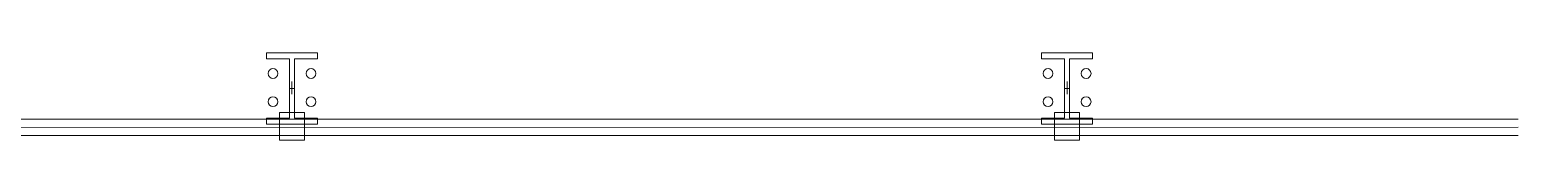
# Model space of a CAD drawing. Header units: millimetres. Extents: x 68421 to 1479662, y -51504 to 144751.
# Drawn here: x 734344 to 757393, y 80490 to 81847 of the extents above; entities that cross this region are included whole.
import ezdxf

# ---------------------------------------------------------------- set-up
doc = ezdxf.new("R2010")
doc.units = ezdxf.units.MM
doc.header["$LTSCALE"] = 0.35
doc.header["$MEASUREMENT"] = 0
doc.linetypes.add('CONTIN', pattern=[0, 0, 0])
doc.layers.get('0').update_dxf_attribs({"linetype": 'CONTIN'})

# ---------------------------------------------------------------- blocks, each defined once
blk = doc.blocks.new('COL-1')
at = {"lineweight": 0}
for p, q in [((-525, -375), (-525, 375)), ((-525, 375), (-436, 375)), ((-436, 375), (-436, 36)), ((436, 36), (436, 375)), ((436, 375), (525, 375)), ((525, 375), (525, -375)), ((-436, 36), (436, 36)), ((436, -36), (-436, -36)), ((-436, -36), (-436, -375)), ((436, -375), (436, -36)), ((-436, -375), (-525, -375)), ((525, -375), (436, -375))]:
    blk.add_line(p, q, dxfattribs=at)
at = {"color": 0, "lineweight": 0, "ltscale": 0.1}
for p, q in [((-82, 0), (102, 0)), ((0, -36), (0, 36))]:
    blk.add_line(p, q, dxfattribs=at)
at = {"color": 1, "lineweight": 0}
for centre in [(-194, 279), (221, 279), (-194, -279), (221, -279)]:
    blk.add_circle(centre, 72.1, dxfattribs=at)

msp = doc.modelspace()

# ---------------------------------------------------------------- linework, layer by layer
at = {"color": 152, "linetype": 'ByBlock', "lineweight": 0}
for p, q in [((712087.17996, 80813.69393), (757392.78531, 80816.68993)), ((712087.17996, 80813.63234), (757392.78531, 80816.67918)), ((712087.17996, 80687.7774), (757392.78531, 80690.77341)), ((712087.17996, 80687.71582), (757392.78531, 80690.76265)), ((712087.17996, 80561.86088), (757392.78531, 80564.85688)), ((712087.17996, 80561.79929), (757392.78531, 80564.84613))]:
    msp.add_line(p, q, dxfattribs=at)
for points in [[(738211.25888, 80489.82645), (738597.49414, 80489.82645), (738597.41905, 80922.3277), (738211.18379, 80922.3277)], [(750213.37606, 80489.82645), (750599.61133, 80489.82645), (750599.53624, 80922.3277), (750213.30097, 80922.3277)]]:
    msp.add_lwpolyline(points, close=True, dxfattribs=at)

# ---------------------------------------------------------------- block references
at = {"linetype": 'ByBlock', "lineweight": 0, "xscale": 1.055999999999994, "yscale": 1.055999999999994, "zscale": 1.055999999999994, "rotation": 89.99999999999997}
for p in [(738404.30142, 81292.02897), (750406.4186, 81292.02897)]:
    msp.add_blockref('COL-1', p, dxfattribs=at)

doc.saveas('drawing.dxf')
